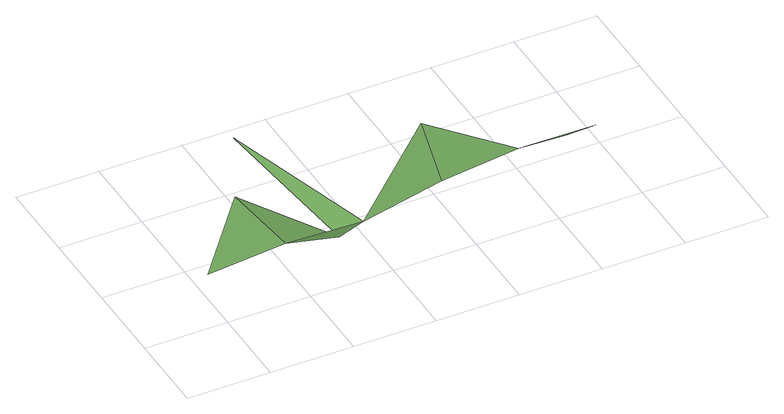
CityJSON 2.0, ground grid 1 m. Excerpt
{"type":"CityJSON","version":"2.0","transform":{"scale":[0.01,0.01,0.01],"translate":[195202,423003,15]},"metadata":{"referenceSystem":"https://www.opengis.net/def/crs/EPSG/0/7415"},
"CityObjects":{
"plantcover1":{"type":"PlantCover","attributes":{"3df_class":"Forest","bgt_fysiekvoorkomen":"groenvoorziening","bgt_status":"bestaand","identificatienamespace":"NL.IMGeo","begroeidterreindeeloptalud":"true","relatievehoogteligging":0,"aantal_punten":0},"geometry":[{"type":"MultiSurface","lod":"1","boundaries":[[[0,1,2]],[[3,1,0]],[[3,0,4]],[[5,3,4]],[[6,7,4]],[[6,8,7]],[[9,8,10]]]}]}
},
"vertices":[
[104,66,61],[75,128,92],[4,53,63],[175,78,37],[204,78,48],[125,228,86],[304,90,59],[325,178,70],[403,102,60],[475,128,36],[503,115,48]
]}
